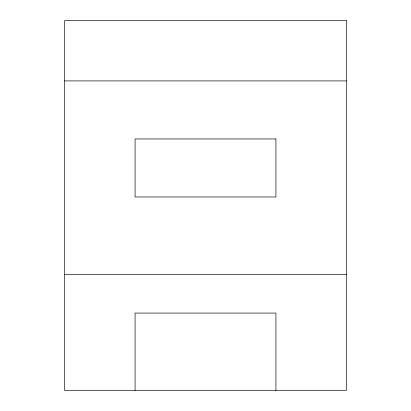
<?xml version="1.0" encoding="UTF-8"?>
<svg xmlns="http://www.w3.org/2000/svg" width="411" height="411" viewBox="0 0 411 411"><rect width="100%" height="100%" fill="white"/><g stroke="black" fill="none" stroke-linecap="round" stroke-linejoin="round"><path stroke-width="0.62" d="M64.661 80.916L346.339 80.916M64.661 274.373L346.339 274.373M275.92 390.45L275.92 313.064L135.08 313.064L135.08 390.45M346.339 20.55L64.661 20.55L64.661 390.45L346.339 390.45L346.339 20.55M275.92 138.954L135.08 138.954L135.08 196.987L275.92 196.987L275.92 138.954"/></g></svg>
